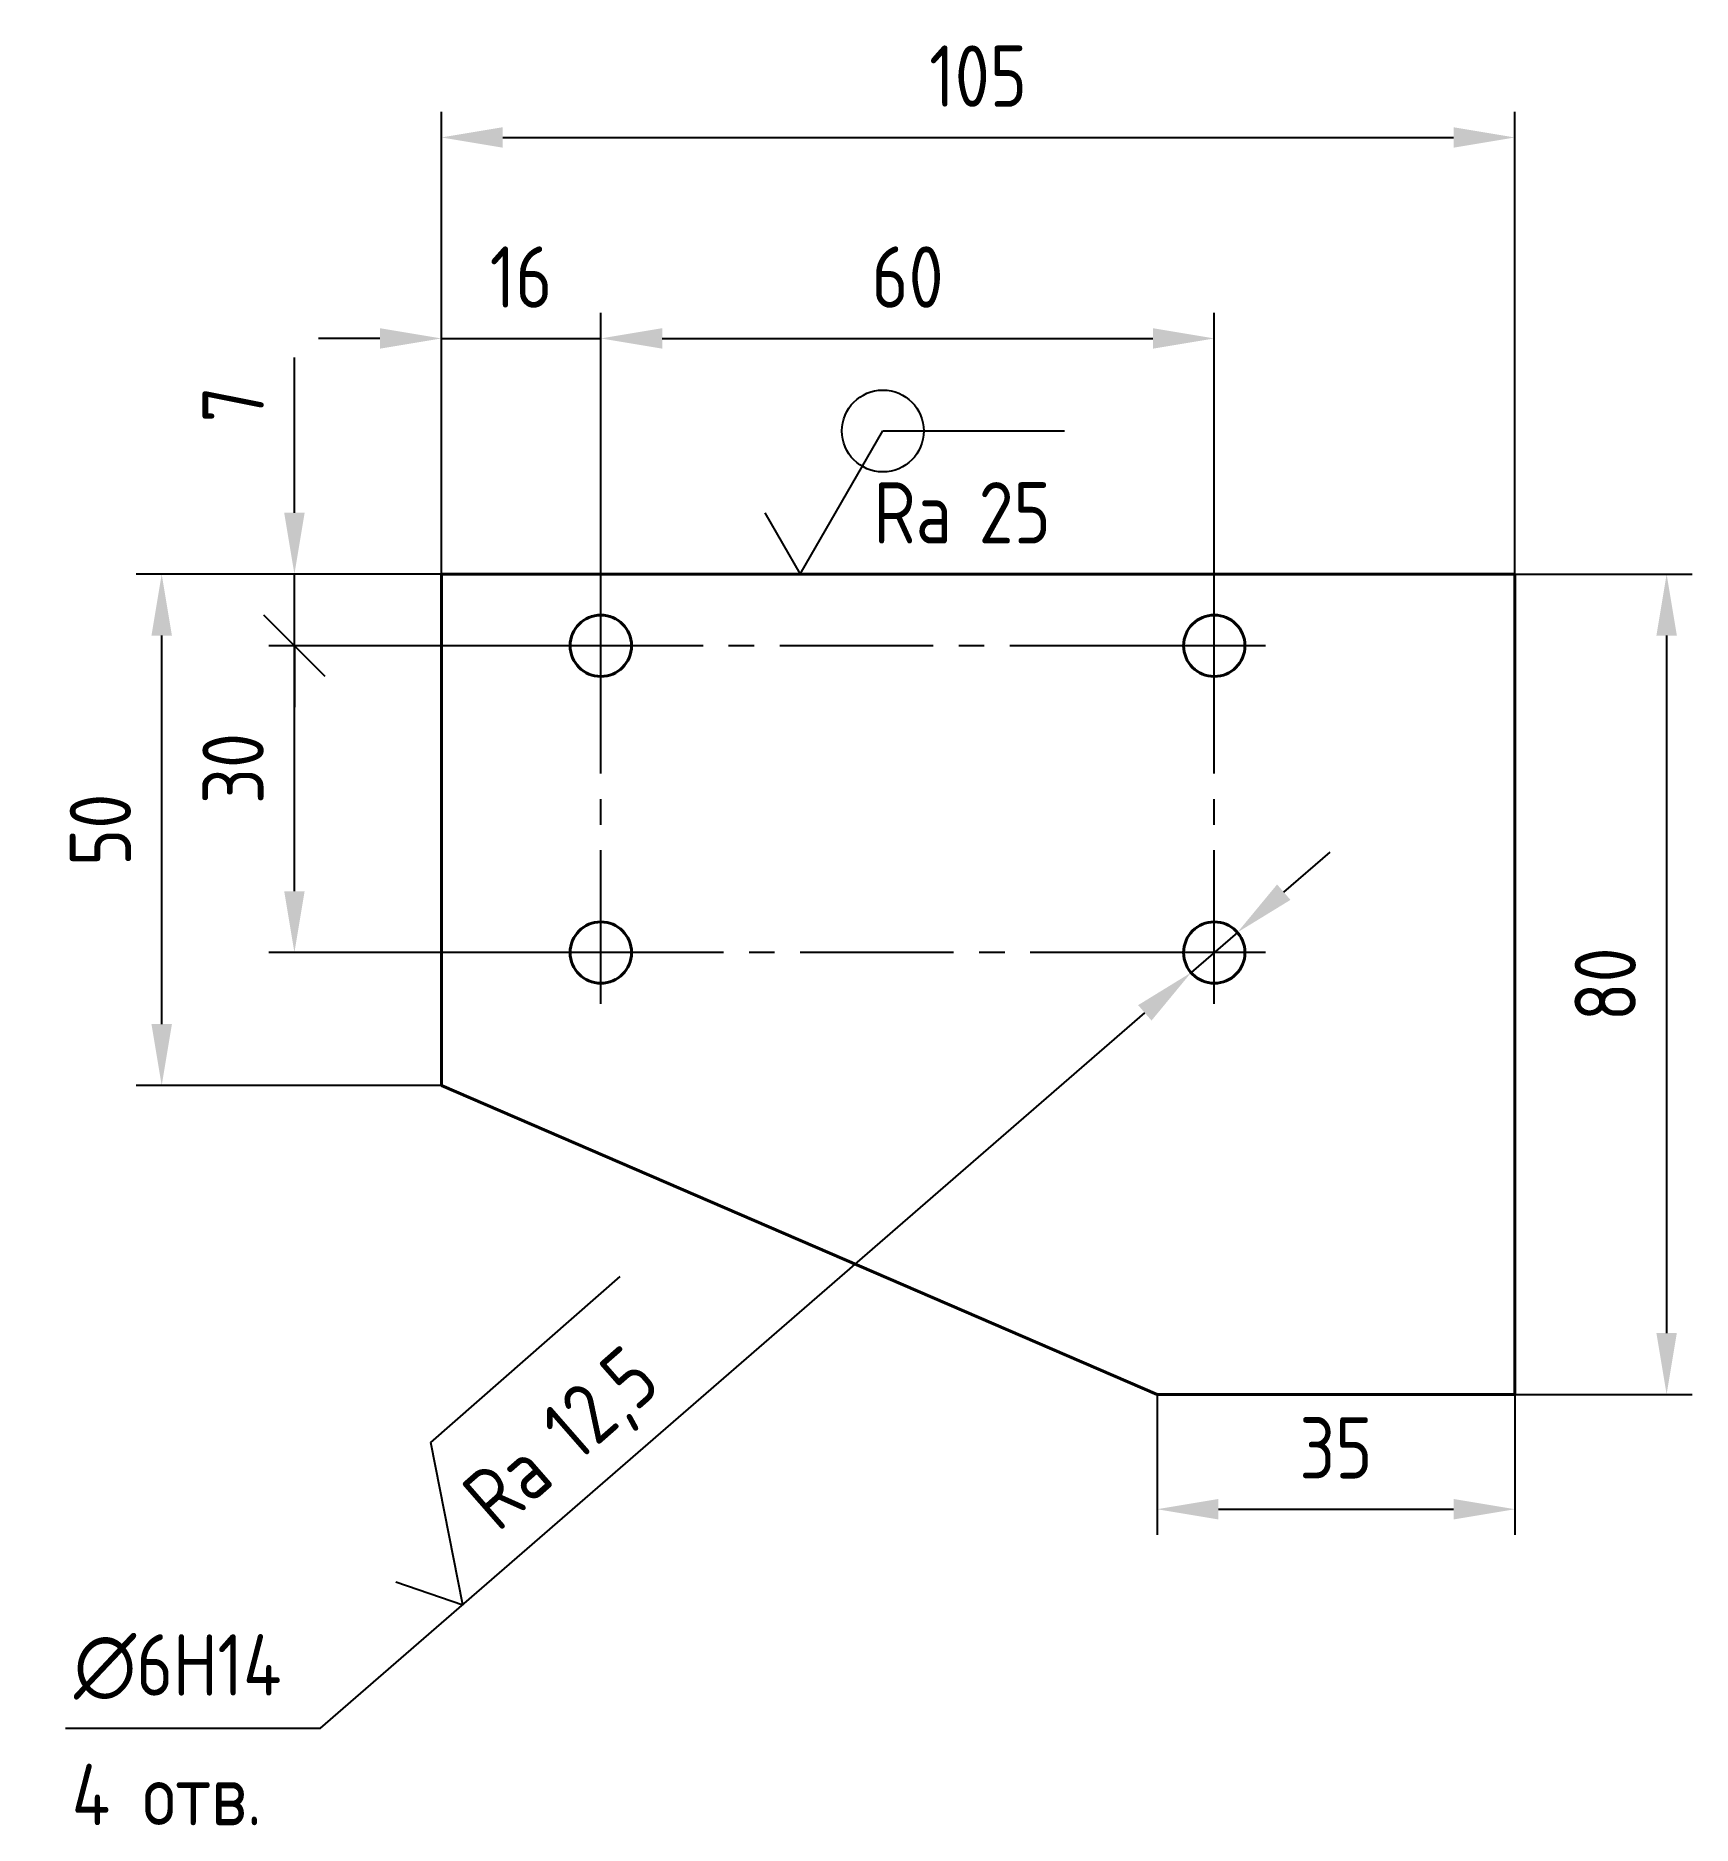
# Model space of a CAD drawing. Header units: millimetres. Extents: x 6869 to 7031, y -269 to -94.
import ezdxf

# ---------------------------------------------------------------- set-up
doc = ezdxf.new("R2010")
doc.units = ezdxf.units.MM
doc.header["$LTSCALE"] = 5
doc.linetypes.add('CENTER2', pattern=[1.125, 0.75, -0.125, 0.125, -0.125])
doc.layers.add('CEN2', color=5, linetype='CENTER2')
doc.layers.add('DIM', color=7, linetype='Continuous')
doc.layers.add('Text', color=3, linetype='Continuous', lineweight=25)
doc.layers.add('Основные', color=6, linetype='Continuous', lineweight=40)
doc.styles.add('Style1', font='romans.shx', dxfattribs={"width": 0.8})
doc.dimstyles.new('Lin2', dxfattribs={"dimscale": 2, "dimtxt": 3, "dimasz": 3, "dimexe": 1.25, "dimexo": 0, "dimgap": 1.5, "dimtad": 1, "dimdec": 0, "dimtxsty": 'Style1', "dimcen": 2.5, "dimclrt": 3, "dimadec": 0, "dimazin": 0, "dimtfac": 1, "dimtdec": 0, "dimtmove": 0, "dimatfit": 3, "dimfxl": 1, "dimarcsym": 0})
doc.dimstyles.new('Lin_2', dxfattribs={"dimscale": 2, "dimtxt": 3, "dimasz": 3, "dimexe": 1.25, "dimexo": 0, "dimgap": 1.5, "dimtad": 1, "dimtoh": 1, "dimdec": 0, "dimtxsty": 'Style1', "dimcen": 2.5, "dimclrt": 3, "dimadec": 0, "dimazin": 0, "dimtfac": 1, "dimtdec": 0, "dimtmove": 0, "dimatfit": 3, "dimfxl": 1, "dimarcsym": 0})

# ---------------------------------------------------------------- blocks, each defined once
blk = doc.blocks.new('*D9')
at = {"layer": 'Defpoints', "color": 0, "transparency": 16777216}
for p in [(6881.43, -147.09), (6908.78, -147.09), (6908.78, -197.09)]:
    blk.add_point(p, dxfattribs=at)
at = {"layer": 'DIM', "color": 0, "lineweight": -2, "transparency": 16777216}
for p, q in [((6908.78, -147.09), (6878.93, -147.09)), ((6881.43, -191.09), (6881.43, -153.09)), ((6908.78, -197.09), (6878.93, -197.09))]:
    blk.add_line(p, q, dxfattribs=at)
at = {"layer": 'DIM', "color": 0, "transparency": 16777216}
for points in [[(6880.43, -153.09), (6882.43, -153.09), (6881.43, -147.09)], [(6880.43, -191.09), (6882.43, -191.09), (6881.43, -197.09)]]:
    blk.add_solid(points, dxfattribs=at)
at = {"layer": 'DIM', "color": 3, "transparency": 16777216, "insert": (6875.43, -172.09), "char_height": 6, "attachment_point": 5, "rotation": 90, "style": 'Style1'}
blk.add_mtext('50', dxfattribs=at)
blk = doc.blocks.new('*D10')
at = {"layer": 'Defpoints', "color": 0, "transparency": 16777216}
for p in [(6924.38, -124.04), (6908.78, -147.09), (6924.38, -151.09)]:
    blk.add_point(p, dxfattribs=at)
at = {"layer": 'DIM', "color": 0, "lineweight": -2, "transparency": 16777216}
for p, q in [((6908.78, -147.09), (6908.78, -121.54)), ((6924.38, -151.09), (6924.38, -121.54)), ((6902.78, -124.04), (6896.78, -124.04)), ((6908.78, -124.04), (6924.38, -124.04)), ((6930.38, -124.04), (6936.38, -124.04))]:
    blk.add_line(p, q, dxfattribs=at)
at = {"layer": 'DIM', "color": 0, "transparency": 16777216}
for points in [[(6902.78, -123.04), (6902.78, -125.04), (6908.78, -124.04)], [(6930.38, -123.04), (6930.38, -125.04), (6924.38, -124.04)]]:
    blk.add_solid(points, dxfattribs=at)
at = {"layer": 'DIM', "color": 3, "transparency": 16777216, "insert": (6916.58, -118.04), "char_height": 6, "attachment_point": 5, "style": 'Style1'}
blk.add_mtext('16', dxfattribs=at)
blk = doc.blocks.new('*D11')
at = {"layer": 'Defpoints', "color": 0, "transparency": 16777216}
for p in [(6984.38, -124.04), (6924.38, -151.09), (6984.38, -151.09)]:
    blk.add_point(p, dxfattribs=at)
at = {"layer": 'DIM', "color": 0, "lineweight": -2, "transparency": 16777216}
for p, q in [((6924.38, -151.09), (6924.38, -121.54)), ((6984.38, -151.09), (6984.38, -121.54)), ((6930.38, -124.04), (6978.38, -124.04))]:
    blk.add_line(p, q, dxfattribs=at)
at = {"layer": 'DIM', "color": 0, "transparency": 16777216}
for points in [[(6930.38, -123.04), (6930.38, -125.04), (6924.38, -124.04)], [(6978.38, -123.04), (6978.38, -125.04), (6984.38, -124.04)]]:
    blk.add_solid(points, dxfattribs=at)
at = {"layer": 'DIM', "color": 3, "transparency": 16777216, "insert": (6954.38, -118.04), "char_height": 6, "attachment_point": 5, "style": 'Style1'}
blk.add_mtext('60', dxfattribs=at)
blk = doc.blocks.new('_Oblique')
at = {"color": 0, "linetype": 'ByBlock', "lineweight": -2}
blk.add_line((-0.5, -0.5), (0.5, 0.5), dxfattribs=at)
blk = doc.blocks.new('*D12')
at = {"layer": 'Defpoints', "color": 0, "transparency": 16777216}
for p in [(6894.41, -147.09), (6908.78, -147.09), (6921.38, -154.09)]:
    blk.add_point(p, dxfattribs=at)
at = {"layer": 'DIM', "color": 0, "lineweight": -2, "transparency": 16777216}
for p, q in [((6894.41, -141.09), (6894.41, -125.89)), ((6908.78, -147.09), (6891.91, -147.09)), ((6894.41, -154.09), (6894.41, -147.09)), ((6921.38, -154.09), (6891.91, -154.09)), ((6894.41, -154.09), (6894.41, -160.09))]:
    blk.add_line(p, q, dxfattribs=at)
at = {"layer": 'DIM', "color": 0, "transparency": 16777216}
blk.add_solid([(6893.41, -141.09), (6895.41, -141.09), (6894.41, -147.09)], dxfattribs=at)
at = {"layer": 'DIM', "color": 0, "lineweight": -2, "transparency": 16777216, "xscale": 6, "yscale": 6, "zscale": 6, "rotation": 90}
blk.add_blockref('_Oblique', (6894.41, -154.09), dxfattribs=at)
at = {"layer": 'DIM', "color": 3, "transparency": 16777216, "insert": (6888.41, -130.49), "char_height": 6, "attachment_point": 5, "rotation": 90, "style": 'Style1'}
blk.add_mtext('7', dxfattribs=at)
blk = doc.blocks.new('*D13')
at = {"layer": 'Defpoints', "color": 0, "transparency": 16777216}
for p in [(6894.41, -154.09), (6921.38, -154.09), (6921.38, -184.09)]:
    blk.add_point(p, dxfattribs=at)
at = {"layer": 'DIM', "color": 0, "lineweight": -2, "transparency": 16777216}
for p, q in [((6921.38, -154.09), (6891.91, -154.09)), ((6894.41, -178.09), (6894.41, -154.09)), ((6921.38, -184.09), (6891.91, -184.09))]:
    blk.add_line(p, q, dxfattribs=at)
at = {"layer": 'DIM', "color": 0, "transparency": 16777216}
blk.add_solid([(6893.41, -178.09), (6895.41, -178.09), (6894.41, -184.09)], dxfattribs=at)
at = {"layer": 'DIM', "color": 0, "lineweight": -2, "transparency": 16777216, "xscale": 6, "yscale": 6, "zscale": 6, "rotation": 90}
blk.add_blockref('_Oblique', (6894.41, -154.09), dxfattribs=at)
at = {"layer": 'DIM', "color": 3, "transparency": 16777216, "insert": (6888.41, -166.09), "char_height": 6, "attachment_point": 5, "rotation": 90, "style": 'Style1'}
blk.add_mtext('30', dxfattribs=at)
blk = doc.blocks.new('*D14')
at = {"layer": 'Defpoints', "color": 0, "transparency": 16777216}
for p in [(7013.78, -147.09), (7013.78, -227.29), (7028.62, -227.29)]:
    blk.add_point(p, dxfattribs=at)
at = {"layer": 'DIM', "color": 0, "lineweight": -2, "transparency": 16777216}
for p, q in [((7013.78, -147.09), (7031.12, -147.09)), ((7028.62, -153.09), (7028.62, -221.29)), ((7013.78, -227.29), (7031.12, -227.29))]:
    blk.add_line(p, q, dxfattribs=at)
at = {"layer": 'DIM', "color": 0, "transparency": 16777216}
for points in [[(7027.62, -153.09), (7029.62, -153.09), (7028.62, -147.09)], [(7027.62, -221.29), (7029.62, -221.29), (7028.62, -227.29)]]:
    blk.add_solid(points, dxfattribs=at)
at = {"layer": 'DIM', "color": 3, "transparency": 16777216, "insert": (7022.62, -187.19), "char_height": 6, "attachment_point": 5, "rotation": 90, "style": 'Style1'}
blk.add_mtext('80', dxfattribs=at)
blk = doc.blocks.new('*D15')
at = {"layer": 'Defpoints', "color": 0, "transparency": 16777216}
for p in [(6978.78, -227.29), (7013.78, -227.29), (7013.78, -238.52)]:
    blk.add_point(p, dxfattribs=at)
at = {"layer": 'DIM', "color": 0, "lineweight": -2, "transparency": 16777216}
for p, q in [((6978.78, -227.29), (6978.78, -241.02)), ((7013.78, -227.29), (7013.78, -241.02)), ((6984.78, -238.52), (7007.78, -238.52))]:
    blk.add_line(p, q, dxfattribs=at)
at = {"layer": 'DIM', "color": 0, "transparency": 16777216}
for points in [[(6984.78, -237.52), (6984.78, -239.52), (6978.78, -238.52)], [(7007.78, -237.52), (7007.78, -239.52), (7013.78, -238.52)]]:
    blk.add_solid(points, dxfattribs=at)
at = {"layer": 'DIM', "color": 3, "transparency": 16777216, "insert": (6996.28, -232.52), "char_height": 6, "attachment_point": 5, "style": 'Style1'}
blk.add_mtext('35', dxfattribs=at)
blk = doc.blocks.new('*D16')
at = {"layer": 'Defpoints', "color": 0, "transparency": 16777216}
for p in [(7013.78, -104.39), (6908.78, -147.09), (7013.78, -147.09)]:
    blk.add_point(p, dxfattribs=at)
at = {"layer": 'DIM', "color": 0, "lineweight": -2, "transparency": 16777216}
for p, q in [((6908.78, -147.09), (6908.78, -101.89)), ((7013.78, -147.09), (7013.78, -101.89)), ((6914.78, -104.39), (7007.78, -104.39))]:
    blk.add_line(p, q, dxfattribs=at)
at = {"layer": 'DIM', "color": 0, "transparency": 16777216}
for points in [[(6914.78, -103.39), (6914.78, -105.39), (6908.78, -104.39)], [(7007.78, -103.39), (7007.78, -105.39), (7013.78, -104.39)]]:
    blk.add_solid(points, dxfattribs=at)
at = {"layer": 'DIM', "color": 3, "transparency": 16777216, "insert": (6961.28, -98.39), "char_height": 6, "attachment_point": 5, "style": 'Style1'}
blk.add_mtext('105', dxfattribs=at)
blk = doc.blocks.new('A$C6CF913E7')
at = {"layer": 'Text'}
blk.add_circle((0, 0), 2, dxfattribs=at)
blk = doc.blocks.new('sherISO_07')
at = {"layer": 'Text'}
blk.add_line((4.041, 7), (12.927, 7), dxfattribs=at)
blk.add_lwpolyline([(-1.732, 3), (0, 0), (4.041, 7)], dxfattribs=at)
blk.add_blockref('A$C6CF913E7', (4.041, 7))
at = {"layer": 'Text', "style": 'Style1', "width": 0.8}
blk.add_text('Ra', height=3, dxfattribs=at).set_placement((3.584, 1.5))
blk.add_attdef('25', (8.727, 1.5), '', height=3, dxfattribs=at)
blk = doc.blocks.new('*D17')
at = {"layer": 'Defpoints', "color": 0, "transparency": 16777216}
for p in [(6986.64, -182.12), (6982.11, -186.05)]:
    blk.add_point(p, dxfattribs=at)
at = {"layer": 'DIM', "color": 0, "lineweight": -2, "transparency": 16777216}
for p, q in [((6991.18, -178.19), (6995.71, -174.26)), ((6986.64, -182.12), (6982.11, -186.05)), ((6896.97, -259.94), (6977.58, -189.99)), ((6872.03, -259.94), (6896.97, -259.94))]:
    blk.add_line(p, q, dxfattribs=at)
at = {"layer": 'DIM', "color": 0, "transparency": 16777216}
for points in [[(6990.52, -177.43), (6991.83, -178.94), (6986.64, -182.12)], [(6976.93, -189.23), (6978.24, -190.74), (6982.11, -186.05)]]:
    blk.add_solid(points, dxfattribs=at)
at = {"layer": 'DIM', "color": 3, "transparency": 16777216, "insert": (6883, -253.94), "char_height": 6, "attachment_point": 5, "style": 'Style1'}
blk.add_mtext('∅6H14', dxfattribs=at)
blk = doc.blocks.new('sherISO_01')
at = {"layer": 'Text'}
blk.add_line((4.041, 7), (16.364, 7), dxfattribs=at)
blk.add_lwpolyline([(-1.732, 3), (0, 0), (4.041, 7)], dxfattribs=at)
at = {"layer": 'Text', "style": 'Style1', "width": 0.8}
blk.add_text('Ra', height=3, dxfattribs=at).set_placement((3.584, 1.5))
blk.add_attdef('12,5', (8.727, 1.5), '', height=3, dxfattribs=at)

msp = doc.modelspace()

# ---------------------------------------------------------------- linework, layer by layer
at = {"layer": 'CEN2', "ltscale": 4}
for p, q in [((6924.38, -159.09), (6924.38, -149.09)), ((6984.38, -159.09), (6984.38, -149.09)), ((6979.38, -154.09), (6919.38, -154.09)), ((6989.38, -154.09), (6979.38, -154.09)), ((6924.38, -189.09), (6924.38, -157.09)), ((6984.38, -189.09), (6984.38, -159.09)), ((6981.38, -184.09), (6919.38, -184.09)), ((6989.38, -184.09), (6979.38, -184.09))]:
    msp.add_line(p, q, dxfattribs=at)
at = {"layer": 'Основные'}
for p, q in [((6908.78, -147.09), (6908.78, -197.09)), ((6908.78, -147.09), (7013.78, -147.09)), ((7013.78, -147.09), (7013.78, -227.29)), ((6908.78, -197.09), (6978.78, -227.29)), ((7013.78, -227.29), (6978.78, -227.29))]:
    msp.add_line(p, q, dxfattribs=at)
for centre in [(6924.38, -154.09), (6984.38, -154.09), (6924.38, -184.09), (6984.38, -184.09)]:
    msp.add_circle(centre, 3, dxfattribs=at)

# ---------------------------------------------------------------- block references
at = {"layer": 'DIM', "xscale": 2, "yscale": 2, "zscale": 2}
msp.add_blockref('sherISO_07', (6943.88, -147.09), dxfattribs=at).add_auto_attribs({'25': '25'})
at = {"layer": 'DIM', "xscale": 2, "yscale": 2, "zscale": 2, "rotation": 41.22066113621234}
msp.add_blockref('sherISO_01', (6910.89, -247.86), dxfattribs=at).add_auto_attribs({'12,5': '12,5'})

# ---------------------------------------------------------------- texts
at = {"layer": 'Text', "style": 'Style1', "width": 0.8}
msp.add_text('4 отв.', height=6, dxfattribs=at).set_placement((6872.63, -269.42))

# ---------------------------------------------------------------- dimensions: what is measured, and where the dimension line sits
at = {"layer": 'DIM'}
for base, p1, p2, dimstyle, picture, middle in [((7013.78, -104.39), (6908.78, -147.09), (7013.78, -147.09), 'Lin_2', '*D16', (6961.28, -98.39)), ((6924.38, -124.04), (6908.78, -147.09), (6924.38, -151.09), 'Lin2', '*D10', (6916.58, -118.04)), ((6984.38, -124.04), (6924.38, -151.09), (6984.38, -151.09), 'Lin2', '*D11', (6954.38, -118.04)), ((7013.78, -238.52), (6978.78, -227.29), (7013.78, -227.29), 'Lin2', '*D15', (6996.28, -232.52))]:
    dim = msp.add_linear_dim(base=base, p1=p1, p2=p2, dimstyle=dimstyle, dxfattribs=at)
    dim.commit()
    dim.dimension.update_dxf_attribs({"geometry": picture, "text_midpoint": middle})
for base, p1, p2, override, picture, middle in [((6894.41, -147.09), (6921.38, -154.09), (6908.78, -147.09), {"dimblk1": 'Oblique', "dimsah": 1}, '*D12', (6888.41, -130.49)), ((6894.41, -154.09), (6921.38, -184.09), (6921.38, -154.09), {"dimblk2": 'Oblique', "dimsah": 1, "dimtix": 0, "dimatfit": 1}, '*D13', (6888.41, -166.09))]:
    dim = msp.add_linear_dim(base=base, p1=p1, p2=p2, angle=90, dimstyle='Lin2', override=override, dxfattribs=at)
    dim.commit()
    dim.dimension.update_dxf_attribs({"geometry": picture, "text_midpoint": middle})
for base, p1, p2, picture, middle in [((6881.43, -147.09), (6908.78, -197.09), (6908.78, -147.09), '*D9', (6875.43, -172.09)), ((7028.62, -227.29), (7013.78, -147.09), (7013.78, -227.29), '*D14', (7022.62, -187.19))]:
    dim = msp.add_linear_dim(base=base, p1=p1, p2=p2, angle=90, dimstyle='Lin2', dxfattribs=at)
    dim.commit()
    dim.dimension.update_dxf_attribs({"geometry": picture, "text_midpoint": middle})
dim = msp.add_diameter_dim_2p(p1=(6986.64, -182.12), p2=(6982.11, -186.05), text='<>H14', dimstyle='Lin_2', dxfattribs=at)
dim.commit()
dim.dimension.update_dxf_attribs({"geometry": '*D17', "text_midpoint": (6883, -259.94), "dimtype": 163})

doc.saveas('drawing.dxf')
